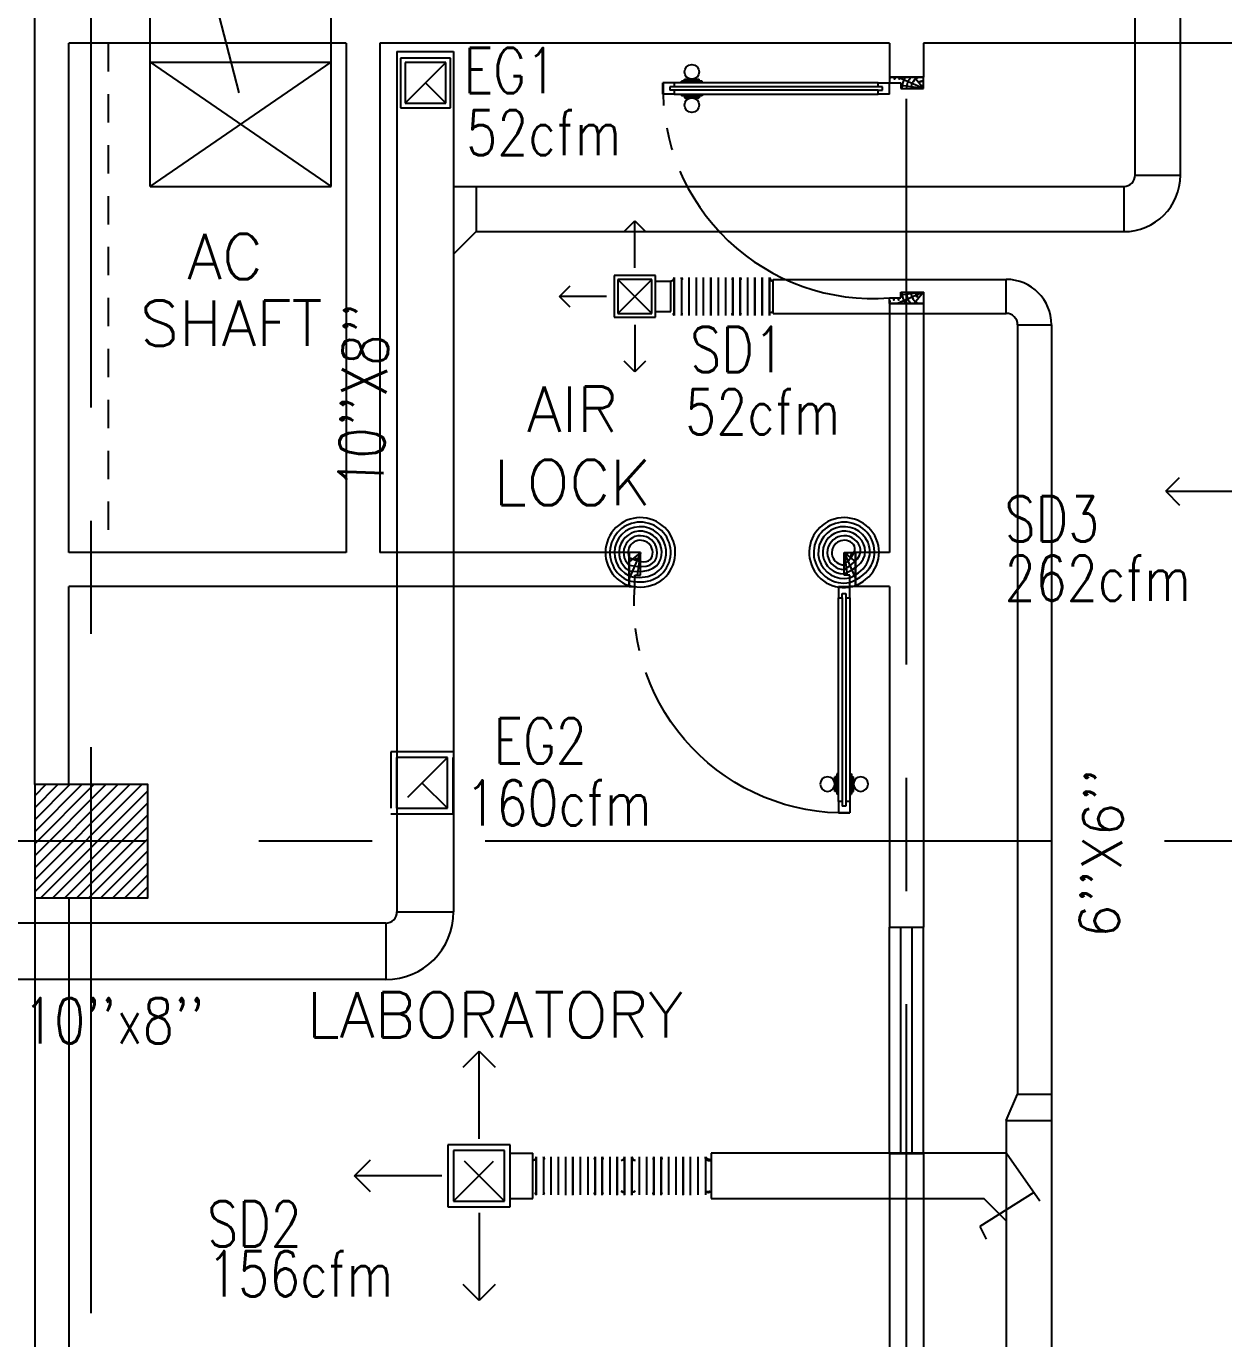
# Model space of a CAD drawing. Extents: x 417866230.2 to 417866327.8, y 43498045.5 to 43498135.4.
# Drawn here: x 417866259.51 to 417866264.8, y 43498092.12 to 43498097.92 of the extents above; entities that cross this region are included whole.
import ezdxf
from ezdxf.enums import TextEntityAlignment as Align

# ---------------------------------------------------------------- set-up
doc = ezdxf.new("R2010")
doc.units = 0
doc.header["$MEASUREMENT"] = 0
for name, pattern in [('CENTERX2', [4, 2.5, -0.5, 0.5, -0.5]), ('HIDDEN', [0.375, 0.25, -0.125]), ('HIDDEN2', [0.1875, 0.125, -0.0625])]:
    doc.linetypes.add(name, pattern=pattern)
doc.layers.get('0').update_dxf_attribs({"linetype": 'CONTINUOUS'})
for name, color, linetype in [('AXES', 11, 'CENTERX2'), ('COL', 9, 'CONTINUOUS'), ('DOOR', 9, 'CONTINUOUS'), ('DUCT', 6, 'CONTINUOUS'), ('EXDUCT', 10, 'CONTINUOUS'), ('HAT', 12, 'CONTINUOUS'), ('M-AC-FLEX', 3, 'CONTINUOUS'), ('M-EGU.', 2, 'CONTINUOUS'), ('RM-NAME', 9, 'CONTINUOUS'), ('SCD', 2, 'CONTINUOUS'), ('SHAFT', 9, 'CONTINUOUS'), ('WALL', 4, 'CONTINUOUS'), ('WIN', 9, 'CONTINUOUS')]:
    doc.layers.add(name, color=color, linetype=linetype)
doc.styles.add('ROMANS', font='ROMANS.shx', dxfattribs={"width": 0.6})

# ---------------------------------------------------------------- blocks, each defined once
blk = doc.blocks.new('RM1')
at = {"layer": 'RM-NAME', "style": 'ROMANS'}
for tag, p in [('ROOMNAME1', (0, 323.8)), ('ROOMNAME2', (0, 0))]:
    blk.add_attdef(tag, text='', height=200, dxfattribs=at).set_placement(p, align=Align.MIDDLE)
blk = doc.blocks.new('*X96')
at = {"color": 0}
for p, q in [((42139.2, 41927.1), (42613.1, 42401)), ((42139.2, 41980.1), (42560.1, 42401)), ((42139.2, 42033.2), (42507.1, 42401)), ((42139.2, 42086.2), (42454, 42401)), ((42139.2, 42139.2), (42401, 42401)), ((42139.2, 42192.3), (42348, 42401)), ((42139.2, 42245.3), (42294.9, 42401)), ((42139.2, 42298.3), (42241.9, 42401)), ((42139.2, 42351.4), (42188.9, 42401)), ((42166.2, 41901), (42639.2, 42374.1)), ((42219.2, 41901), (42639.2, 42321)), ((42272.2, 41901), (42639.2, 42268)), ((42325.3, 41901), (42639.2, 42215)), ((42378.3, 41901), (42639.2, 42161.9)), ((42431.3, 41901), (42639.2, 42108.9)), ((42484.4, 41901), (42639.2, 42055.9)), ((42537.4, 41901), (42639.2, 42002.8)), ((42590.4, 41901), (42639.2, 41949.8))]:
    blk.add_line(p, q, dxfattribs=at)
blk = doc.blocks.new('COL50')
at = {"layer": 'COL'}
blk.add_lwpolyline([(-250, 250), (-250, -250), (250, -250), (250, 250)], close=True, dxfattribs=at)
blk = doc.blocks.new('A$C24ED45A6')
at = {"layer": 'DOOR', "color": 0, "linetype": 'ByBlock'}
for p, q in [((925, 1100), (925, 1150)), ((925, 1150), (975, 1150)), ((975, 1150), (925, 1150)), ((942, 1100), (942, 1120)), ((958, 1120), (942, 1120)), ((958, 1100), (958, 1120)), ((975, 1100), (975, 1150)), ((908.8, 1055), (908.8, 990.2)), ((917.8, 1055), (908.8, 1055)), ((917.8, 977.6), (917.8, 1067.6)), ((925, 1067.6), (917.8, 1067.6)), ((917.8, 1055), (917.8, 990.2)), ((942, 1100), (925, 1100)), ((975, 1100), (958, 1100)), ((975, 1067.6), (982.2, 1067.6)), ((982.2, 977.6), (982.2, 1067.6)), ((982.2, 1055), (982.2, 990.2)), ((982.2, 1055), (991.2, 1055)), ((991.2, 1055), (991.2, 990.2)), ((917.8, 990.2), (908.8, 990.2)), ((982.2, 990.2), (991.2, 990.2)), ((925, 977.6), (917.8, 977.6)), ((975, 977.6), (982.2, 977.6)), ((925, 150), (925, 200)), ((925, 200), (942, 200)), ((942, 200), (942, 180)), ((942, 180), (958, 180)), ((958, 180), (958, 200)), ((958, 200), (975, 200)), ((975, 200), (975, 150)), ((0, 0), (0, 150)), ((0, 150), (25, 150)), ((25, 150), (25, 100)), ((925, 150), (975, 150)), ((1000, 150), (975, 150)), ((975, 150), (975, 100)), ((1000, 150), (1000, 0)), ((25, 100), (50, 100)), ((50, 100), (50, 0)), ((975, 100), (950, 100)), ((950, 100), (950, 0)), ((50, 0), (0, 0)), ((950, 0), (1000, 0))]:
    blk.add_line(p, q, dxfattribs=at)
at = {"layer": 'DOOR', "linetype": 'ByBlock'}
for p, q in [((925, 1100), (925, 200)), ((942, 200), (942, 1100)), ((958, 200), (958, 1100)), ((975, 200), (975, 1100))]:
    blk.add_line(p, q, dxfattribs=at)
at = {"layer": 'DOOR', "color": 9, "linetype": 'ByBlock'}
for p, q in [((50, 0), (0, 113.7)), ((50, 0), (36.6, 100)), ((950, 0), (1000, 113.7)), ((950, 0), (963.4, 100)), ((50, 0), (0, 40.1)), ((950, 0), (1000, 40.1))]:
    blk.add_line(p, q, dxfattribs=at)
at = {"layer": 'DOOR', "color": 0, "linetype": 'ByBlock'}
for centre in [(876.5, 1022.6), (1023.5, 1022.6)]:
    blk.add_circle(centre, 32.4, dxfattribs=at)
at = {"layer": 'DOOR', "linetype": 'HIDDEN', "ltscale": 0.5}
blk.add_arc((950, 222.5), 927.8, 88.45601, 184.48155, dxfattribs=at)
at = {"layer": 'DOOR', "color": 9, "linetype": 'ByBlock'}
for centre, radius, start, end in [((50, 0), 154.4, 103.71423, 108.89471), ((50, 0), 134.4, 100.71998, 111.84015), ((950, 0), 134.4, 68.15985, 79.28002), ((950, 0), 154.4, 71.10529, 76.28577), ((50, 0), 114.4, 102.62257, 115.91616), ((50, 0), 94.4, 90, 121.98181), ((50, 0), 74.4, 90, 132.22357), ((950, 0), 94.4, 58.01819, 90), ((950, 0), 74.4, 47.77643, 90), ((950, 0), 114.4, 64.08384, 77.37743), ((50, 0), 54.4, 90, 156.79262), ((50, 0), 34.4, 90, 180), ((50, 0), 14.4, 90, 180), ((950, 0), 54.4, 23.20738, 90), ((950, 0), 34.4, 0, 90), ((950, 0), 14.4, 0, 90)]:
    blk.add_arc(centre, radius, start, end, dxfattribs=at)
at = {"layer": 'WALL'}
blk.add_line((1000, 0), (1000, 150), dxfattribs=at)

msp = doc.modelspace()

# ---------------------------------------------------------------- linework, layer by layer
at = {"layer": 'AXES'}
for p, q in [((417866259.7969, 43498056.2378), (417866259.7969, 43498134.7153)), ((417866263.3969, 43498063.1021), (417866263.3969, 43498121.9221)), ((417866300.0369, 43498094.3221), (417866230.9454, 43498094.3221))]:
    msp.add_line(p, q, dxfattribs=at)
at = {"layer": 'DUCT'}
for p, q in [((417866260.0567, 43498097.214), (417866260.0567, 43498098.0626)), ((417866260.8567, 43498097.214), (417866260.8567, 43498098.0444)), ((417866260.0567, 43498097.764), (417866260.8567, 43498097.214)), ((417866260.0567, 43498097.214), (417866260.8567, 43498097.764)), ((417866260.0567, 43498097.764), (417866260.8567, 43498097.764)), ((417866260.0567, 43498097.214), (417866260.8567, 43498097.214)), ((417866262.8079, 43498096.6538), (417866262.8079, 43498096.8038)), ((417866262.8079, 43498096.8038), (417866263.838, 43498096.8038)), ((417866263.838, 43498096.6538), (417866263.838, 43498096.8038)), ((417866262.8079, 43498096.6538), (417866263.838, 43498096.6538)), ((417866263.888, 43498096.6038), (417866263.888, 43498093.2051)), ((417866263.888, 43498096.6038), (417866264.038, 43498096.6038)), ((417866264.038, 43498096.6038), (417866264.038, 43498088.5203)), ((417866263.838, 43498093.0887), (417866263.888, 43498093.2051)), ((417866263.888, 43498093.2051), (417866264.038, 43498093.2051)), ((417866263.838, 43498093.0887), (417866263.838, 43498088.5203)), ((417866263.838, 43498093.0887), (417866264.038, 43498093.0887)), ((417866262.5353, 43498092.9441), (417866262.5353, 43498092.7441)), ((417866263.8387, 43498092.9441), (417866262.5353, 43498092.9441)), ((417866263.8387, 43498092.9441), (417866263.9857, 43498092.7342)), ((417866262.5353, 43498092.7441), (417866263.7387, 43498092.7441)), ((417866263.9599, 43498092.7709), (417866263.7206, 43498092.6208)), ((417866263.8387, 43498092.6441), (417866263.7387, 43498092.7441)), ((417866263.7206, 43498092.6208), (417866263.7494, 43498092.5643)), ((417866263.7206, 43498092.6208), (417866263.7206, 43498092.6208))]:
    msp.add_line(p, q, dxfattribs=at)
for radius in [0.2, 0.05]:
    msp.add_arc((417866263.838, 43498096.6038), radius, 0, 90, dxfattribs=at)
at = {"layer": 'EXDUCT', "linetype": 'Continuous'}
for p, q in [((417866264.4073, 43498097.2648), (417866264.4073, 43498099.9679)), ((417866264.6073, 43498097.2648), (417866264.6073, 43498099.9679)), ((417866261.147, 43498097.8107), (417866261.147, 43498094.0108)), ((417866261.147, 43498097.8107), (417866261.397, 43498097.8107)), ((417866261.397, 43498097.8107), (417866261.397, 43498094.0108)), ((417866264.4073, 43498097.2648), (417866264.6073, 43498097.2648)), ((417866261.397, 43498097.2148), (417866264.3573, 43498097.2148)), ((417866261.497, 43498097.2148), (417866261.497, 43498097.0148)), ((417866264.3573, 43498097.2148), (417866264.3573, 43498097.0148)), ((417866261.497, 43498097.0148), (417866261.397, 43498096.9148)), ((417866261.497, 43498097.0148), (417866264.3573, 43498097.0148)), ((417866261.147, 43498094.0108), (417866261.397, 43498094.0108)), ((417866261.097, 43498093.9608), (417866255.8365, 43498093.9608)), ((417866261.097, 43498093.9608), (417866261.097, 43498093.7108)), ((417866261.097, 43498093.7108), (417866255.9679, 43498093.7108))]:
    msp.add_line(p, q, dxfattribs=at)
at = {"layer": 'EXDUCT', "color": 4, "linetype": 'Continuous'}
msp.add_line((417866260.4501, 43498097.6282), (417866260.1539, 43498098.7719), dxfattribs=at)
at = {"layer": 'EXDUCT', "linetype": 'Continuous'}
for centre, radius in [((417866264.3573, 43498097.2648), 0.05), ((417866264.3573, 43498097.2648), 0.25), ((417866261.097, 43498094.0108), 0.3), ((417866261.097, 43498094.0108), 0.05)]:
    msp.add_arc(centre, radius, 270, 0, dxfattribs=at)
at = {"layer": 'M-AC-FLEX', "color": 11}
for p, q in [((417866262.3713, 43498096.8124), (417866262.3713, 43498096.6443)), ((417866262.3713, 43498096.8124), (417866262.3713, 43498096.6443)), ((417866262.3713, 43498096.644), (417866262.3713, 43498096.8121)), ((417866262.3713, 43498096.644), (417866262.3713, 43498096.8121)), ((417866262.4033, 43498096.8124), (417866262.4033, 43498096.6443)), ((417866262.4359, 43498096.8124), (417866262.4359, 43498096.6443)), ((417866262.4359, 43498096.8124), (417866262.4359, 43498096.6443)), ((417866262.4685, 43498096.8124), (417866262.4685, 43498096.6443)), ((417866262.4685, 43498096.8124), (417866262.4685, 43498096.6443)), ((417866262.5011, 43498096.644), (417866262.5011, 43498096.8121)), ((417866262.5331, 43498096.8124), (417866262.5331, 43498096.6443)), ((417866262.5331, 43498096.8124), (417866262.5331, 43498096.6443)), ((417866262.5331, 43498096.644), (417866262.5331, 43498096.8121)), ((417866262.5331, 43498096.644), (417866262.5331, 43498096.8121)), ((417866262.5657, 43498096.8124), (417866262.5657, 43498096.6443)), ((417866262.5657, 43498096.8124), (417866262.5657, 43498096.6443)), ((417866262.5982, 43498096.8124), (417866262.5982, 43498096.6443)), ((417866262.5982, 43498096.8124), (417866262.5982, 43498096.6443)), ((417866262.6308, 43498096.8124), (417866262.6308, 43498096.6443)), ((417866262.6308, 43498096.8124), (417866262.6308, 43498096.6443)), ((417866262.6308, 43498096.644), (417866262.6308, 43498096.8121)), ((417866262.6308, 43498096.644), (417866262.6308, 43498096.8121)), ((417866262.6628, 43498096.644), (417866262.6628, 43498096.8121)), ((417866262.6628, 43498096.644), (417866262.6628, 43498096.8121)), ((417866262.6629, 43498096.8124), (417866262.6629, 43498096.6443)), ((417866262.6629, 43498096.8124), (417866262.6629, 43498096.6443)), ((417866262.6954, 43498096.8124), (417866262.6954, 43498096.6443)), ((417866262.6954, 43498096.8124), (417866262.6954, 43498096.6443)), ((417866262.728, 43498096.8124), (417866262.728, 43498096.6443)), ((417866262.728, 43498096.8124), (417866262.728, 43498096.6443)), ((417866262.728, 43498096.8124), (417866262.728, 43498096.6443)), ((417866262.728, 43498096.644), (417866262.728, 43498096.8121)), ((417866262.7606, 43498096.8124), (417866262.7606, 43498096.6443)), ((417866262.7606, 43498096.8124), (417866262.7606, 43498096.6443)), ((417866262.7606, 43498096.644), (417866262.7606, 43498096.8121)), ((417866262.7926, 43498096.8124), (417866262.7926, 43498096.6443)), ((417866262.7926, 43498096.644), (417866262.7926, 43498096.8121)), ((417866261.7622, 43498092.9276), (417866261.7622, 43498092.7596)), ((417866261.7622, 43498092.9276), (417866261.7622, 43498092.7596)), ((417866261.7622, 43498092.7593), (417866261.7622, 43498092.9274)), ((417866261.7622, 43498092.7593), (417866261.7622, 43498092.9274)), ((417866261.7942, 43498092.9276), (417866261.7942, 43498092.7596)), ((417866261.8268, 43498092.9276), (417866261.8268, 43498092.7596)), ((417866261.8268, 43498092.9276), (417866261.8268, 43498092.7596)), ((417866261.8594, 43498092.9276), (417866261.8594, 43498092.7596)), ((417866261.8594, 43498092.9276), (417866261.8594, 43498092.7596)), ((417866261.892, 43498092.7593), (417866261.892, 43498092.9274)), ((417866261.924, 43498092.9276), (417866261.924, 43498092.7596)), ((417866261.924, 43498092.9276), (417866261.924, 43498092.7596)), ((417866261.924, 43498092.7593), (417866261.924, 43498092.9274)), ((417866261.924, 43498092.7593), (417866261.924, 43498092.9274)), ((417866261.9566, 43498092.9276), (417866261.9566, 43498092.7596)), ((417866261.9566, 43498092.9276), (417866261.9566, 43498092.7596)), ((417866261.9892, 43498092.9276), (417866261.9892, 43498092.7596)), ((417866261.9892, 43498092.9276), (417866261.9892, 43498092.7596)), ((417866262.0218, 43498092.9276), (417866262.0218, 43498092.7596)), ((417866262.0218, 43498092.9276), (417866262.0218, 43498092.7596)), ((417866262.0218, 43498092.7593), (417866262.0218, 43498092.9274)), ((417866262.0218, 43498092.7593), (417866262.0218, 43498092.9274)), ((417866262.0538, 43498092.9276), (417866262.0538, 43498092.7596)), ((417866262.0538, 43498092.9276), (417866262.0538, 43498092.7596)), ((417866262.0538, 43498092.7593), (417866262.0538, 43498092.9274)), ((417866262.0538, 43498092.7593), (417866262.0538, 43498092.9274)), ((417866262.0864, 43498092.9276), (417866262.0864, 43498092.7596)), ((417866262.0864, 43498092.9276), (417866262.0864, 43498092.7596)), ((417866262.1189, 43498092.9276), (417866262.1189, 43498092.7596)), ((417866262.1189, 43498092.9276), (417866262.1189, 43498092.7596)), ((417866262.1189, 43498092.9276), (417866262.1189, 43498092.7596)), ((417866262.1189, 43498092.7593), (417866262.1189, 43498092.9274)), ((417866262.1515, 43498092.9276), (417866262.1515, 43498092.7596)), ((417866262.1515, 43498092.9276), (417866262.1515, 43498092.7596)), ((417866262.1515, 43498092.7593), (417866262.1515, 43498092.9274)), ((417866262.1836, 43498092.9276), (417866262.1836, 43498092.7596)), ((417866262.1836, 43498092.7593), (417866262.1836, 43498092.9274)), ((417866262.2167, 43498092.9276), (417866262.2167, 43498092.7596)), ((417866262.2493, 43498092.9276), (417866262.2493, 43498092.7596)), ((417866262.2493, 43498092.9276), (417866262.2493, 43498092.7596)), ((417866262.2819, 43498092.9276), (417866262.2819, 43498092.7596)), ((417866262.2819, 43498092.9276), (417866262.2819, 43498092.7596)), ((417866262.2819, 43498092.7593), (417866262.2819, 43498092.9274)), ((417866262.2819, 43498092.7593), (417866262.2819, 43498092.9274)), ((417866262.3139, 43498092.9276), (417866262.3139, 43498092.7596)), ((417866262.3139, 43498092.9276), (417866262.3139, 43498092.7596)), ((417866262.3139, 43498092.7593), (417866262.3139, 43498092.9274)), ((417866262.3139, 43498092.7593), (417866262.3139, 43498092.9274)), ((417866262.3465, 43498092.9276), (417866262.3465, 43498092.7596)), ((417866262.3465, 43498092.9276), (417866262.3465, 43498092.7596)), ((417866262.3791, 43498092.9276), (417866262.3791, 43498092.7596)), ((417866262.3791, 43498092.9276), (417866262.3791, 43498092.7596)), ((417866262.4117, 43498092.9276), (417866262.4117, 43498092.7596)), ((417866262.4117, 43498092.9276), (417866262.4117, 43498092.7596)), ((417866262.4117, 43498092.7593), (417866262.4117, 43498092.9274)), ((417866262.4117, 43498092.7593), (417866262.4117, 43498092.9274)), ((417866262.4437, 43498092.7593), (417866262.4437, 43498092.9274)), ((417866262.4763, 43498092.9276), (417866262.4763, 43498092.7596)), ((417866262.4763, 43498092.9276), (417866262.4763, 43498092.7596)), ((417866262.5089, 43498092.9276), (417866262.5089, 43498092.7596)), ((417866262.5089, 43498092.9276), (417866262.5089, 43498092.7596))]:
    msp.add_line(p, q, dxfattribs=at)
at = {"layer": 'M-AC-FLEX'}
for points in [[(417866262.3559, 43498096.7961, 0.397838), (417866262.3713, 43498096.8124)], [(417866262.3713, 43498096.8124, -0.397837), (417866262.3559, 43498096.7961, -0.397837)], [(417866262.3713, 43498096.8124, -0.397837), (417866262.3559, 43498096.7961, -0.397837)], [(417866262.4033, 43498096.8118, -0.00451), (417866262.4033, 43498096.8121, 1.018005), (417866262.3713, 43498096.8121)], [(417866262.3713, 43498096.8118, 0.00451), (417866262.3713, 43498096.8121, -1.018005), (417866262.4033, 43498096.8121)], [(417866262.4033, 43498096.8124, 1), (417866262.4359, 43498096.8124, -1), (417866262.4685, 43498096.8124)], [(417866262.4033, 43498096.8124, 0.412332), (417866262.4195, 43498096.7961, 0.412332)], [(417866262.4359, 43498096.8124, -1), (417866262.4033, 43498096.8124)], [(417866262.4359, 43498096.8124, -1), (417866262.4685, 43498096.8124)], [(417866262.501, 43498096.8124, -1), (417866262.4685, 43498096.8124, 1), (417866262.4359, 43498096.8124)], [(417866262.4685, 43498096.8124, 1), (417866262.4359, 43498096.8124)], [(417866262.4685, 43498096.8124, 1), (417866262.501, 43498096.8124)], [(417866262.5331, 43498096.8118, -0.00451), (417866262.5331, 43498096.8121, 1.018005), (417866262.5011, 43498096.8121)], [(417866262.501, 43498096.8118, 0.00451), (417866262.5011, 43498096.8121, -1.018005), (417866262.5331, 43498096.8121)], [(417866262.5331, 43498096.8124, 1), (417866262.5657, 43498096.8124, -1), (417866262.5982, 43498096.8124)], [(417866262.5657, 43498096.8124, -1), (417866262.5331, 43498096.8124)], [(417866262.5982, 43498096.8124, 1), (417866262.5657, 43498096.8124)], [(417866262.5657, 43498096.8124, -1), (417866262.5982, 43498096.8124)], [(417866262.6308, 43498096.8124, -1), (417866262.5982, 43498096.8124, 1), (417866262.5657, 43498096.8124)], [(417866262.5982, 43498096.8124, 1), (417866262.6308, 43498096.8124)], [(417866262.6308, 43498096.8124, -0.412332), (417866262.6146, 43498096.7961, -0.412332)], [(417866262.6308, 43498096.8118, 0.00451), (417866262.6308, 43498096.8121, -1.018005), (417866262.6628, 43498096.8121)], [(417866262.6629, 43498096.8118, -0.00451), (417866262.6628, 43498096.8121, 1.018005), (417866262.6308, 43498096.8121)], [(417866262.6629, 43498096.8124, 1), (417866262.6954, 43498096.8124, -1), (417866262.728, 43498096.8124)], [(417866262.6954, 43498096.8124, -1), (417866262.6629, 43498096.8124)], [(417866262.6629, 43498096.8124, 0.412332), (417866262.679, 43498096.7961, 0.412332)], [(417866262.6954, 43498096.8124, -1), (417866262.728, 43498096.8124)], [(417866262.7606, 43498096.8124, -1), (417866262.728, 43498096.8124, 1), (417866262.6954, 43498096.8124)], [(417866262.728, 43498096.8124, 1), (417866262.6954, 43498096.8124)], [(417866262.728, 43498096.8124, 1), (417866262.7606, 43498096.8124, -1), (417866262.7932, 43498096.8124)], [(417866262.728, 43498096.8124, 1), (417866262.7606, 43498096.8124)], [(417866262.7606, 43498096.8124, -1), (417866262.728, 43498096.8124)], [(417866262.7932, 43498096.8124, 1), (417866262.7606, 43498096.8124)], [(417866262.7606, 43498096.8124, -1), (417866262.7932, 43498096.8124)], [(417866262.8079, 43498096.7962, -0.385802), (417866262.7932, 43498096.8124, 1), (417866262.7606, 43498096.8124)], [(417866262.7932, 43498096.8124, 0.385802), (417866262.8079, 43498096.7962, 0.385802)], [(417866262.3713, 43498096.6443, 0.412332), (417866262.3551, 43498096.6606, 0.412332)], [(417866262.3713, 43498096.6443, 0.397837), (417866262.3559, 43498096.6606, 0.397837)], [(417866262.3713, 43498096.6443, -0.00451), (417866262.3713, 43498096.644, 0.008922), (417866262.3713, 43498096.6435)], [(417866262.4033, 43498096.6443, -0.999838), (417866262.3713, 43498096.6437)], [(417866262.3713, 43498096.6443, 0.999838), (417866262.4033, 43498096.6437)], [(417866262.3713, 43498096.6443, 0.999838), (417866262.4033, 43498096.6437)], [(417866262.4033, 43498096.6443, -0.999838), (417866262.3713, 43498096.6437)], [(417866262.3713, 43498096.6437, -0.004461), (417866262.3713, 43498096.644)], [(417866262.3713, 43498096.6437, -0.004461), (417866262.3713, 43498096.644)], [(417866262.3713, 43498096.644, 0.008922), (417866262.3713, 43498096.6435)], [(417866262.4033, 43498096.6443, -0.412332), (417866262.4195, 43498096.6606, -0.412332)], [(417866262.4033, 43498096.6443, -1), (417866262.4359, 43498096.6443, 1), (417866262.4685, 43498096.6443)], [(417866262.4033, 43498096.6443, 0.00451), (417866262.4033, 43498096.644, -0.008922), (417866262.4033, 43498096.6435)], [(417866262.4033, 43498096.6437, 0.004461), (417866262.4033, 43498096.644)], [(417866262.4033, 43498096.644, -0.008922), (417866262.4033, 43498096.6435)], [(417866262.4033, 43498096.6437, 0.004461), (417866262.4033, 43498096.644)], [(417866262.501, 43498096.6443, 1), (417866262.4685, 43498096.6443, -1), (417866262.4359, 43498096.6443)], [(417866262.501, 43498096.6443, -0.00451), (417866262.5011, 43498096.644, 0.008922), (417866262.5011, 43498096.6435)], [(417866262.5331, 43498096.6443, -0.999838), (417866262.501, 43498096.6437)], [(417866262.501, 43498096.6443, 0.999838), (417866262.5331, 43498096.6437)], [(417866262.501, 43498096.6443, 0.999838), (417866262.5331, 43498096.6437)], [(417866262.5331, 43498096.6443, -0.999838), (417866262.501, 43498096.6437)], [(417866262.501, 43498096.6437, -0.004461), (417866262.5011, 43498096.644)], [(417866262.501, 43498096.6437, -0.004461), (417866262.5011, 43498096.644)], [(417866262.5011, 43498096.644, 0.008922), (417866262.5011, 43498096.6435)], [(417866262.5331, 43498096.6443, -1), (417866262.5657, 43498096.6443, 1), (417866262.5982, 43498096.6443)], [(417866262.5331, 43498096.6443, 0.00451), (417866262.5331, 43498096.644, -0.008922), (417866262.5331, 43498096.6435)], [(417866262.5331, 43498096.6437, 0.004461), (417866262.5331, 43498096.644)], [(417866262.5331, 43498096.644, -0.008922), (417866262.5331, 43498096.6435)], [(417866262.5331, 43498096.6437, 0.004461), (417866262.5331, 43498096.644)], [(417866262.6308, 43498096.6443, 1), (417866262.5982, 43498096.6443, -1), (417866262.5657, 43498096.6443)], [(417866262.6308, 43498096.6443, 0.412332), (417866262.6146, 43498096.6606, 0.412332)], [(417866262.6308, 43498096.6443, 0.999838), (417866262.6629, 43498096.6437)], [(417866262.6629, 43498096.6443, -0.999838), (417866262.6308, 43498096.6437)], [(417866262.6308, 43498096.6443, -0.00451), (417866262.6308, 43498096.644, 0.008922), (417866262.6308, 43498096.6435)], [(417866262.6629, 43498096.6443, -0.999838), (417866262.6308, 43498096.6437)], [(417866262.6308, 43498096.6443, 0.999838), (417866262.6629, 43498096.6437)], [(417866262.6308, 43498096.6437, -0.004461), (417866262.6308, 43498096.644)], [(417866262.6308, 43498096.644, 0.008922), (417866262.6308, 43498096.6435)], [(417866262.6308, 43498096.6437, -0.004461), (417866262.6308, 43498096.644)], [(417866262.6629, 43498096.6443, 0.00451), (417866262.6628, 43498096.644, -0.008922), (417866262.6628, 43498096.6435)], [(417866262.6629, 43498096.6437, 0.004461), (417866262.6628, 43498096.644)], [(417866262.6629, 43498096.6437, 0.004461), (417866262.6628, 43498096.644)], [(417866262.6628, 43498096.644, -0.008922), (417866262.6628, 43498096.6435)], [(417866262.6629, 43498096.6443, -1), (417866262.6954, 43498096.6443, 1), (417866262.728, 43498096.6443)], [(417866262.6629, 43498096.6443, -0.412332), (417866262.679, 43498096.6606, -0.412332)], [(417866262.7606, 43498096.6443, 1), (417866262.728, 43498096.6443, -1), (417866262.6954, 43498096.6443)], [(417866262.728, 43498096.6443, -1), (417866262.7606, 43498096.6443, 1), (417866262.7932, 43498096.6443)], [(417866262.728, 43498096.6443, 0.00451), (417866262.728, 43498096.644, -0.008922), (417866262.728, 43498096.6435)], [(417866262.728, 43498096.6437, 0.004461), (417866262.728, 43498096.644)], [(417866262.8079, 43498096.6605, 0.385802), (417866262.7932, 43498096.6443, -1), (417866262.7606, 43498096.6443)], [(417866262.7606, 43498096.6443, -0.00451), (417866262.7606, 43498096.644, 0.008922), (417866262.7606, 43498096.6435)], [(417866262.7606, 43498096.6437, -0.004461), (417866262.7606, 43498096.644)], [(417866261.7468, 43498092.9114, 0.397838), (417866261.7622, 43498092.9276)], [(417866261.7622, 43498092.9276, -0.397837), (417866261.7468, 43498092.9114, -0.397837)], [(417866261.7622, 43498092.9276, -0.397837), (417866261.7468, 43498092.9114, -0.397837)], [(417866261.7942, 43498092.9271, -0.00451), (417866261.7942, 43498092.9274, 1.018005), (417866261.7622, 43498092.9274)], [(417866261.7622, 43498092.9271, 0.00451), (417866261.7622, 43498092.9274, -1.018005), (417866261.7942, 43498092.9274)], [(417866261.7942, 43498092.9276, 1), (417866261.8268, 43498092.9276, -1), (417866261.8594, 43498092.9276)], [(417866261.7942, 43498092.9276, 0.412332), (417866261.8104, 43498092.9113, 0.412332)], [(417866261.8268, 43498092.9276, -1), (417866261.7942, 43498092.9276)], [(417866261.8268, 43498092.9276, -1), (417866261.8594, 43498092.9276)], [(417866261.892, 43498092.9276, -1), (417866261.8594, 43498092.9276, 1), (417866261.8268, 43498092.9276)], [(417866261.8594, 43498092.9276, 1), (417866261.8268, 43498092.9276)], [(417866261.8594, 43498092.9276, 1), (417866261.892, 43498092.9276)], [(417866261.924, 43498092.9271, -0.00451), (417866261.924, 43498092.9274, 1.018005), (417866261.892, 43498092.9274)], [(417866261.892, 43498092.9271, 0.00451), (417866261.892, 43498092.9274, -1.018005), (417866261.924, 43498092.9274)], [(417866261.924, 43498092.9276, 1), (417866261.9566, 43498092.9276, -1), (417866261.9892, 43498092.9276)], [(417866261.9566, 43498092.9276, -1), (417866261.924, 43498092.9276)], [(417866261.9892, 43498092.9276, 1), (417866261.9566, 43498092.9276)], [(417866261.9566, 43498092.9276, -1), (417866261.9892, 43498092.9276)], [(417866262.0218, 43498092.9276, -1), (417866261.9892, 43498092.9276, 1), (417866261.9566, 43498092.9276)], [(417866261.9892, 43498092.9276, 1), (417866262.0218, 43498092.9276)], [(417866262.0218, 43498092.9276, -0.412332), (417866262.0056, 43498092.9113, -0.412332)], [(417866262.0218, 43498092.9271, 0.00451), (417866262.0218, 43498092.9274, -1.018005), (417866262.0538, 43498092.9274)], [(417866262.0538, 43498092.9271, -0.00451), (417866262.0538, 43498092.9274, 1.018005), (417866262.0218, 43498092.9274)], [(417866262.0538, 43498092.9276, 1), (417866262.0864, 43498092.9276, -1), (417866262.1189, 43498092.9276)], [(417866262.0864, 43498092.9276, -1), (417866262.0538, 43498092.9276)], [(417866262.0538, 43498092.9276, 0.412332), (417866262.07, 43498092.9113, 0.412332)], [(417866262.0864, 43498092.9276, -1), (417866262.1189, 43498092.9276)], [(417866262.1515, 43498092.9276, -1), (417866262.1189, 43498092.9276, 1), (417866262.0864, 43498092.9276)], [(417866262.1189, 43498092.9276, 1), (417866262.0864, 43498092.9276)], [(417866262.1189, 43498092.9276, 1), (417866262.1515, 43498092.9276, -1), (417866262.1841, 43498092.9276)], [(417866262.1189, 43498092.9276, 1), (417866262.1515, 43498092.9276)], [(417866262.1515, 43498092.9276, -1), (417866262.1189, 43498092.9276)], [(417866262.1368, 43498092.9114, 0.385802), (417866262.1515, 43498092.9276, -1), (417866262.1841, 43498092.9276)], [(417866262.1515, 43498092.9276, -0.385802), (417866262.1368, 43498092.9114, -0.385802)], [(417866262.1841, 43498092.9276, 1), (417866262.1515, 43498092.9276)], [(417866262.1515, 43498092.9276, -1), (417866262.1841, 43498092.9276)], [(417866262.1988, 43498092.9114, -0.385802), (417866262.1841, 43498092.9276, 1), (417866262.1515, 43498092.9276)], [(417866262.1515, 43498092.9276, -1), (417866262.1841, 43498092.9276)], [(417866262.2167, 43498092.9276, -1), (417866262.1841, 43498092.9276, 1), (417866262.1515, 43498092.9276)], [(417866262.1841, 43498092.9276, 1), (417866262.1515, 43498092.9276)], [(417866262.1841, 43498092.9276, 1), (417866262.2167, 43498092.9276, -1), (417866262.2493, 43498092.9276)], [(417866262.1841, 43498092.9276, 0.385802), (417866262.1988, 43498092.9114, 0.385802)], [(417866262.2167, 43498092.9276, -1), (417866262.1841, 43498092.9276)], [(417866262.1841, 43498092.9276, 1), (417866262.2167, 43498092.9276)], [(417866262.2493, 43498092.9276, 1), (417866262.2167, 43498092.9276)], [(417866262.2167, 43498092.9276, -1), (417866262.2493, 43498092.9276)], [(417866262.2819, 43498092.9276, -1), (417866262.2493, 43498092.9276, 1), (417866262.2167, 43498092.9276)], [(417866262.2493, 43498092.9276, 1), (417866262.2819, 43498092.9276)], [(417866262.2819, 43498092.9276, -0.412332), (417866262.2657, 43498092.9113, -0.412332)], [(417866262.3139, 43498092.9271, -0.00451), (417866262.3139, 43498092.9274, 1.018005), (417866262.2819, 43498092.9274)], [(417866262.2819, 43498092.9271, 0.00451), (417866262.2819, 43498092.9274, -1.018005), (417866262.3139, 43498092.9274)], [(417866262.3139, 43498092.9276, 1), (417866262.3465, 43498092.9276, -1), (417866262.3791, 43498092.9276)], [(417866262.3139, 43498092.9276, 0.412332), (417866262.3301, 43498092.9113, 0.412332)], [(417866262.3465, 43498092.9276, -1), (417866262.3139, 43498092.9276)], [(417866262.3465, 43498092.9276, -1), (417866262.3791, 43498092.9276)], [(417866262.4117, 43498092.9276, -1), (417866262.3791, 43498092.9276, 1), (417866262.3465, 43498092.9276)], [(417866262.3791, 43498092.9276, 1), (417866262.3465, 43498092.9276)], [(417866262.3791, 43498092.9276, 1), (417866262.4117, 43498092.9276)], [(417866262.4117, 43498092.9271, 0.00451), (417866262.4117, 43498092.9274, -1.018005), (417866262.4437, 43498092.9274)], [(417866262.4437, 43498092.9271, -0.00451), (417866262.4437, 43498092.9274, 1.018005), (417866262.4117, 43498092.9274)], [(417866262.4437, 43498092.9276, 1), (417866262.4763, 43498092.9276, -1), (417866262.5089, 43498092.9276)], [(417866262.4763, 43498092.9276, -1), (417866262.4437, 43498092.9276)], [(417866262.5089, 43498092.9276, 1), (417866262.4763, 43498092.9276)], [(417866262.4763, 43498092.9276, -1), (417866262.5089, 43498092.9276)], [(417866262.5353, 43498092.9149, -0.627854), (417866262.5089, 43498092.9276, 1), (417866262.4763, 43498092.9276)], [(417866262.5089, 43498092.9276, 0.627854), (417866262.5353, 43498092.9149, 0.627854)], [(417866261.7622, 43498092.7596, 0.412332), (417866261.746, 43498092.7759, 0.412332)], [(417866261.7622, 43498092.7596, 0.397837), (417866261.7468, 43498092.7758, 0.397837)], [(417866261.7622, 43498092.7596, -0.00451), (417866261.7622, 43498092.7593, 0.008922), (417866261.7622, 43498092.7587)], [(417866261.7942, 43498092.7596, -0.999838), (417866261.7622, 43498092.759)], [(417866261.7622, 43498092.7596, 0.999838), (417866261.7942, 43498092.759)], [(417866261.7622, 43498092.7596, 0.999838), (417866261.7942, 43498092.759)], [(417866261.7942, 43498092.7596, -0.999838), (417866261.7622, 43498092.759)], [(417866261.7622, 43498092.759, -0.004461), (417866261.7622, 43498092.7593)], [(417866261.7622, 43498092.759, -0.004461), (417866261.7622, 43498092.7593)], [(417866261.7622, 43498092.7593, 0.008922), (417866261.7622, 43498092.7587)], [(417866261.7942, 43498092.7596, -0.412332), (417866261.8104, 43498092.7759, -0.412332)], [(417866261.7942, 43498092.7596, -1), (417866261.8268, 43498092.7596, 1), (417866261.8594, 43498092.7596)], [(417866261.7942, 43498092.7596, 0.00451), (417866261.7942, 43498092.7593, -0.008922), (417866261.7942, 43498092.7587)], [(417866261.7942, 43498092.759, 0.004461), (417866261.7942, 43498092.7593)], [(417866261.7942, 43498092.7593, -0.008922), (417866261.7942, 43498092.7587)], [(417866261.7942, 43498092.759, 0.004461), (417866261.7942, 43498092.7593)], [(417866261.892, 43498092.7596, 1), (417866261.8594, 43498092.7596, -1), (417866261.8268, 43498092.7596)], [(417866261.892, 43498092.7596, -0.00451), (417866261.892, 43498092.7593, 0.008922), (417866261.892, 43498092.7587)], [(417866261.924, 43498092.7596, -0.999838), (417866261.892, 43498092.759)], [(417866261.892, 43498092.7596, 0.999838), (417866261.924, 43498092.759)], [(417866261.892, 43498092.7596, 0.999838), (417866261.924, 43498092.759)], [(417866261.924, 43498092.7596, -0.999838), (417866261.892, 43498092.759)], [(417866261.892, 43498092.759, -0.004461), (417866261.892, 43498092.7593)], [(417866261.892, 43498092.759, -0.004461), (417866261.892, 43498092.7593)], [(417866261.892, 43498092.7593, 0.008922), (417866261.892, 43498092.7587)], [(417866261.924, 43498092.7596, -1), (417866261.9566, 43498092.7596, 1), (417866261.9892, 43498092.7596)], [(417866261.924, 43498092.7596, 0.00451), (417866261.924, 43498092.7593, -0.008922), (417866261.924, 43498092.7587)], [(417866261.924, 43498092.759, 0.004461), (417866261.924, 43498092.7593)], [(417866261.924, 43498092.7593, -0.008922), (417866261.924, 43498092.7587)], [(417866261.924, 43498092.759, 0.004461), (417866261.924, 43498092.7593)], [(417866262.0218, 43498092.7596, 1), (417866261.9892, 43498092.7596, -1), (417866261.9566, 43498092.7596)], [(417866262.0218, 43498092.7596, 0.412332), (417866262.0056, 43498092.7759, 0.412332)], [(417866262.0218, 43498092.7596, 0.999838), (417866262.0538, 43498092.759)], [(417866262.0538, 43498092.7596, -0.999838), (417866262.0218, 43498092.759)], [(417866262.0218, 43498092.7596, -0.00451), (417866262.0218, 43498092.7593, 0.008922), (417866262.0218, 43498092.7587)], [(417866262.0538, 43498092.7596, -0.999838), (417866262.0218, 43498092.759)], [(417866262.0218, 43498092.7596, 0.999838), (417866262.0538, 43498092.759)], [(417866262.0218, 43498092.759, -0.004461), (417866262.0218, 43498092.7593)], [(417866262.0218, 43498092.7593, 0.008922), (417866262.0218, 43498092.7587)], [(417866262.0218, 43498092.759, -0.004461), (417866262.0218, 43498092.7593)], [(417866262.0538, 43498092.7596, -1), (417866262.0864, 43498092.7596, 1), (417866262.1189, 43498092.7596)], [(417866262.0538, 43498092.7596, -0.412332), (417866262.07, 43498092.7759, -0.412332)], [(417866262.0538, 43498092.7596, 0.00451), (417866262.0538, 43498092.7593, -0.008922), (417866262.0538, 43498092.7587)], [(417866262.0538, 43498092.759, 0.004461), (417866262.0538, 43498092.7593)], [(417866262.0538, 43498092.759, 0.004461), (417866262.0538, 43498092.7593)], [(417866262.0538, 43498092.7593, -0.008922), (417866262.0538, 43498092.7587)], [(417866262.1515, 43498092.7596, 1), (417866262.1189, 43498092.7596, -1), (417866262.0864, 43498092.7596)], [(417866262.1189, 43498092.7596, -1), (417866262.1515, 43498092.7596, 1), (417866262.1841, 43498092.7596)], [(417866262.1189, 43498092.7596, 0.00451), (417866262.1189, 43498092.7593, -0.008922), (417866262.1189, 43498092.7587)], [(417866262.1189, 43498092.759, 0.004461), (417866262.1189, 43498092.7593)], [(417866262.1368, 43498092.7758, -0.385802), (417866262.1515, 43498092.7596, 1), (417866262.1841, 43498092.7596)], [(417866262.2167, 43498092.7596, 1), (417866262.1841, 43498092.7596, -1), (417866262.1515, 43498092.7596)], [(417866262.1988, 43498092.7758, 0.385802), (417866262.1841, 43498092.7596, -1), (417866262.1515, 43498092.7596)], [(417866262.1515, 43498092.7596, -0.00451), (417866262.1515, 43498092.7593, 0.008922), (417866262.1515, 43498092.7587)], [(417866262.1515, 43498092.759, -0.004461), (417866262.1515, 43498092.7593)], [(417866262.1841, 43498092.7596, -1), (417866262.2167, 43498092.7596, 1), (417866262.2493, 43498092.7596)], [(417866262.1841, 43498092.7596, 0.00451), (417866262.1841, 43498092.7593, -0.008922), (417866262.1841, 43498092.7587)], [(417866262.1841, 43498092.759, 0.004461), (417866262.1841, 43498092.7593)], [(417866262.2819, 43498092.7596, 1), (417866262.2493, 43498092.7596, -1), (417866262.2167, 43498092.7596)], [(417866262.2167, 43498092.7596, -0.00451), (417866262.2167, 43498092.7593, 0.008922), (417866262.2167, 43498092.7587)], [(417866262.2167, 43498092.759, -0.004461), (417866262.2167, 43498092.7593)], [(417866262.2819, 43498092.7596, 0.412332), (417866262.2657, 43498092.7759, 0.412332)], [(417866262.2819, 43498092.7596, -0.00451), (417866262.2819, 43498092.7593, 0.008922), (417866262.2819, 43498092.7587)], [(417866262.3139, 43498092.7596, -0.999838), (417866262.2819, 43498092.759)], [(417866262.2819, 43498092.7596, 0.999838), (417866262.3139, 43498092.759)], [(417866262.2819, 43498092.7596, 0.999838), (417866262.3139, 43498092.759)], [(417866262.3139, 43498092.7596, -0.999838), (417866262.2819, 43498092.759)], [(417866262.2819, 43498092.759, -0.004461), (417866262.2819, 43498092.7593)], [(417866262.2819, 43498092.759, -0.004461), (417866262.2819, 43498092.7593)], [(417866262.2819, 43498092.7593, 0.008922), (417866262.2819, 43498092.7587)], [(417866262.3139, 43498092.7596, -0.412332), (417866262.3301, 43498092.7759, -0.412332)], [(417866262.3139, 43498092.7596, -1), (417866262.3465, 43498092.7596, 1), (417866262.3791, 43498092.7596)], [(417866262.3139, 43498092.7596, 0.00451), (417866262.3139, 43498092.7593, -0.008922), (417866262.3139, 43498092.7587)], [(417866262.3139, 43498092.759, 0.004461), (417866262.3139, 43498092.7593)], [(417866262.3139, 43498092.7593, -0.008922), (417866262.3139, 43498092.7587)], [(417866262.3139, 43498092.759, 0.004461), (417866262.3139, 43498092.7593)], [(417866262.4117, 43498092.7596, 1), (417866262.3791, 43498092.7596, -1), (417866262.3465, 43498092.7596)], [(417866262.4117, 43498092.7596, 0.999838), (417866262.4437, 43498092.759)], [(417866262.4437, 43498092.7596, -0.999838), (417866262.4117, 43498092.759)], [(417866262.4117, 43498092.7596, -0.00451), (417866262.4117, 43498092.7593, 0.008922), (417866262.4117, 43498092.7587)], [(417866262.4437, 43498092.7596, -0.999838), (417866262.4117, 43498092.759)], [(417866262.4117, 43498092.7596, 0.999838), (417866262.4437, 43498092.759)], [(417866262.4117, 43498092.759, -0.004461), (417866262.4117, 43498092.7593)], [(417866262.4117, 43498092.7593, 0.008922), (417866262.4117, 43498092.7587)], [(417866262.4117, 43498092.759, -0.004461), (417866262.4117, 43498092.7593)], [(417866262.4437, 43498092.7596, -1), (417866262.4763, 43498092.7596, 1), (417866262.5089, 43498092.7596)], [(417866262.4437, 43498092.7596, 0.00451), (417866262.4437, 43498092.7593, -0.008922), (417866262.4437, 43498092.7587)], [(417866262.4437, 43498092.759, 0.004461), (417866262.4437, 43498092.7593)], [(417866262.4437, 43498092.759, 0.004461), (417866262.4437, 43498092.7593)], [(417866262.4437, 43498092.7593, -0.008922), (417866262.4437, 43498092.7587)], [(417866262.5353, 43498092.7723, 0.627854), (417866262.5089, 43498092.7596, -1), (417866262.4763, 43498092.7596)]]:
    msp.add_lwpolyline(points, format="xyb", dxfattribs=at)
at = {"layer": 'M-EGU.', "linetype": 'HIDDEN'}
for p, q in [((417866261.1627, 43498097.7817), (417866261.1627, 43498097.5617)), ((417866261.3827, 43498097.7817), (417866261.1627, 43498097.7817)), ((417866261.3827, 43498097.5617), (417866261.3827, 43498097.7817)), ((417866261.1827, 43498097.5817), (417866261.3627, 43498097.7617)), ((417866261.1627, 43498097.5617), (417866261.3827, 43498097.5617)), ((417866262.2726, 43498096.8038), (417866262.1226, 43498096.8038)), ((417866262.2726, 43498096.6538), (417866262.1226, 43498096.8038)), ((417866262.1226, 43498096.6538), (417866262.2726, 43498096.8038)), ((417866262.1226, 43498096.8038), (417866262.1226, 43498096.6538)), ((417866262.2726, 43498096.6538), (417866262.2726, 43498096.8038)), ((417866262.1226, 43498096.6538), (417866262.2726, 43498096.6538)), ((417866261.1196, 43498094.7176), (417866261.1196, 43498094.4426)), ((417866261.3946, 43498094.7176), (417866261.1196, 43498094.7176)), ((417866261.3946, 43498094.4426), (417866261.3946, 43498094.7176)), ((417866261.3696, 43498094.6926), (417866261.1446, 43498094.4676)), ((417866261.2571, 43498094.5801), (417866261.3696, 43498094.4676)), ((417866261.1196, 43498094.4426), (417866261.3946, 43498094.4426)), ((417866261.6218, 43498092.7316), (417866261.3968, 43498092.9566)), ((417866261.3968, 43498092.7316), (417866261.6218, 43498092.9566)), ((417866261.6218, 43498092.9566), (417866261.3968, 43498092.9566)), ((417866261.3968, 43498092.9566), (417866261.3968, 43498092.7316)), ((417866261.6218, 43498092.7316), (417866261.6218, 43498092.9566)), ((417866261.3968, 43498092.7316), (417866261.6218, 43498092.7316))]:
    msp.add_line(p, q, dxfattribs=at)
at = {"layer": 'M-EGU.'}
for p, q in [((417866261.1827, 43498097.7617), (417866261.1827, 43498097.5817)), ((417866261.3627, 43498097.7617), (417866261.1827, 43498097.7617)), ((417866261.3627, 43498097.5817), (417866261.3627, 43498097.7617)), ((417866261.1827, 43498097.5817), (417866261.3627, 43498097.5817)), ((417866262.1504, 43498097.015), (417866262.1976, 43498097.0622)), ((417866262.1976, 43498096.8547), (417866262.1976, 43498097.0622)), ((417866262.1976, 43498097.0622), (417866262.2447, 43498097.015)), ((417866262.2892, 43498096.8205), (417866262.1059, 43498096.8205)), ((417866262.1059, 43498096.8205), (417866262.1059, 43498096.6372)), ((417866262.2892, 43498096.6372), (417866262.2892, 43498096.8205)), ((417866262.2892, 43498096.7955), (417866262.3559, 43498096.7955)), ((417866262.3559, 43498096.6622), (417866262.3559, 43498096.7955)), ((417866261.8642, 43498096.7288), (417866261.9114, 43498096.776)), ((417866261.9114, 43498096.6817), (417866261.8642, 43498096.7288)), ((417866262.0717, 43498096.7288), (417866261.8642, 43498096.7288)), ((417866262.1059, 43498096.6372), (417866262.2892, 43498096.6372)), ((417866262.2892, 43498096.6622), (417866262.3559, 43498096.6622)), ((417866262.1976, 43498096.603), (417866262.1976, 43498096.3955)), ((417866262.1976, 43498096.3955), (417866262.1504, 43498096.4426)), ((417866262.2447, 43498096.4426), (417866262.1976, 43498096.3955)), ((417866264.5426, 43498095.8681), (417866264.6037, 43498095.9292)), ((417866264.5426, 43498095.8681), (417866264.6037, 43498095.807)), ((417866264.5426, 43498095.8681), (417866264.9814, 43498095.8681)), ((417866261.1446, 43498094.6926), (417866261.1446, 43498094.4676)), ((417866261.3696, 43498094.6926), (417866261.1446, 43498094.6926)), ((417866261.3696, 43498094.4676), (417866261.3696, 43498094.6926)), ((417866261.1446, 43498094.4676), (417866261.3696, 43498094.4676)), ((417866261.4386, 43498093.3234), (417866261.5093, 43498093.3941)), ((417866261.5093, 43498093.3941), (417866261.58, 43498093.3234)), ((417866261.5093, 43498093.0079), (417866261.5093, 43498093.3941)), ((417866261.6468, 43498092.9816), (417866261.3718, 43498092.9816)), ((417866261.3718, 43498092.9816), (417866261.3718, 43498092.7066)), ((417866261.6468, 43498092.7066), (417866261.6468, 43498092.9816)), ((417866260.9593, 43498092.8441), (417866261.03, 43498092.9148)), ((417866261.6468, 43498092.9441), (417866261.7468, 43498092.9441)), ((417866261.7468, 43498092.7441), (417866261.7468, 43498092.9441)), ((417866261.03, 43498092.7734), (417866260.9593, 43498092.8441)), ((417866261.3455, 43498092.8441), (417866260.9593, 43498092.8441)), ((417866261.6468, 43498092.7441), (417866261.7468, 43498092.7441)), ((417866261.3718, 43498092.7066), (417866261.6468, 43498092.7066)), ((417866261.5093, 43498092.6803), (417866261.5093, 43498092.2941)), ((417866261.5093, 43498092.2941), (417866261.4386, 43498092.3648)), ((417866261.58, 43498092.3648), (417866261.5093, 43498092.2941))]:
    msp.add_line(p, q, dxfattribs=at)
at = {"layer": 'M-EGU.', "color": 2}
msp.add_line((417866261.3627, 43498097.5817), (417866261.2727, 43498097.6717), dxfattribs=at)
at = {"layer": 'SHAFT', "linetype": 'HIDDEN2'}
msp.add_line((417866259.8719, 43498097.8471), (417866259.8719, 43498095.5971), dxfattribs=at)
at = {"layer": 'WALL'}
for p, q in [((417866259.5469, 43498094.5721), (417866259.5469, 43498100.0721)), ((417866259.6969, 43498095.5971), (417866259.6969, 43498097.8471)), ((417866260.9219, 43498097.8471), (417866259.6969, 43498097.8471)), ((417866260.9219, 43498097.8471), (417866260.9219, 43498095.5971)), ((417866263.3219, 43498097.8471), (417866261.0719, 43498097.8471)), ((417866261.0719, 43498097.8471), (417866261.0719, 43498095.5971)), ((417866263.3219, 43498097.8471), (417866263.3219, 43498097.6971)), ((417866268.2719, 43498097.8471), (417866263.4719, 43498097.8471)), ((417866263.4719, 43498097.8471), (417866263.4719, 43498097.6971)), ((417866263.3219, 43498097.6971), (417866263.4719, 43498097.6971)), ((417866263.3219, 43498096.6971), (417866263.4719, 43498096.6971)), ((417866263.3219, 43498096.6971), (417866263.3219, 43498095.5971)), ((417866263.4719, 43498096.6971), (417866263.4719, 43498093.9423)), ((417866260.9219, 43498095.5971), (417866259.6969, 43498095.5971)), ((417866262.1719, 43498095.5971), (417866261.0719, 43498095.5971)), ((417866262.1719, 43498095.4471), (417866262.1719, 43498095.5971)), ((417866263.1719, 43498095.4471), (417866263.1719, 43498095.5971)), ((417866263.3219, 43498095.5971), (417866263.1719, 43498095.5971)), ((417866262.1719, 43498095.4471), (417866259.6969, 43498095.4471)), ((417866259.6969, 43498094.5721), (417866259.6969, 43498095.4471)), ((417866263.3219, 43498095.4471), (417866263.1719, 43498095.4471)), ((417866263.3219, 43498095.4471), (417866263.3219, 43498093.9423)), ((417866259.5469, 43498094.0721), (417866259.5469, 43498091.0221)), ((417866259.6969, 43498094.0721), (417866259.6969, 43498091.9771)), ((417866263.3219, 43498093.9423), (417866263.4719, 43498093.9423)), ((417866263.3219, 43498092.9423), (417866263.4719, 43498092.9423)), ((417866263.3219, 43498092.9423), (417866263.3219, 43498091.9771)), ((417866263.4719, 43498092.9423), (417866263.4719, 43498090.7221))]:
    msp.add_line(p, q, dxfattribs=at)
at = {"layer": 'WIN'}
for p, q in [((417866263.3219, 43498092.9423), (417866263.3219, 43498093.9423)), ((417866263.3719, 43498092.9423), (417866263.3719, 43498093.9423)), ((417866263.4219, 43498092.9423), (417866263.4219, 43498093.9423)), ((417866263.4719, 43498092.9423), (417866263.4719, 43498093.9423))]:
    msp.add_line(p, q, dxfattribs=at)

# ---------------------------------------------------------------- block references
at = {"layer": 'COL', "xscale": 0.001000000047497451, "yscale": 0.0009999999892897904, "zscale": 0.001}
msp.add_blockref('COL50', (417866259.7969, 43498094.3221), dxfattribs=at)
at = {"layer": 'DOOR', "yscale": 0.0009999999892897904, "zscale": 0.001}
for p, xscale, rotation in [((417866263.4719, 43498096.6971), 0.0009999999892897904, 90), ((417866262.1719, 43498095.5971), -0.001000000047497451, 180)]:
    msp.add_blockref('A$C24ED45A6', p, dxfattribs=dict(at, xscale=xscale, rotation=rotation))
at = {"layer": 'HAT'}
ref = msp.add_blockref('RM1', (417866261.9216, 43498095.9063), dxfattribs=dict(at, xscale=0.001000000047497451, yscale=0.0009999999892897904, zscale=0.001))
ref.add_attrib('ROOMNAME2', 'LOCK', dxfattribs={"layer": 'RM-NAME', "height": 0.2, "style": 'ROMANS'}).set_placement((417866261.9216, 43498095.9063), align=Align.MIDDLE)
ref.add_attrib('ROOMNAME1', 'AIR', dxfattribs={"layer": 'RM-NAME', "height": 0.2, "style": 'ROMANS'}).set_placement((417866261.9216, 43498096.2301), align=Align.MIDDLE)
at = {"layer": 'HAT', "xscale": 0.001000000047497451, "yscale": 0.0009999999892897904, "zscale": 0.001}
msp.add_blockref('*X96', (417866217.4076, 43498052.1711), dxfattribs=at)
at = {"layer": 'HAT'}
ref = msp.add_blockref('RM1', (417866261.5796, 43498093.5547), dxfattribs=dict(at, xscale=0.001000000047497451, yscale=0.0009999999892897904, zscale=0.001))
ref.add_attrib('ROOMNAME2', 'LABORATORY', dxfattribs={"layer": 'RM-NAME', "height": 0.2, "style": 'ROMANS'}).set_placement((417866261.5796, 43498093.5547), align=Align.MIDDLE)

# ---------------------------------------------------------------- texts
at = {"layer": 'SCD', "style": 'ROMANS', "width": 0.8}
for s, p in [('EG1', (417866261.4419, 43498097.6261)), ('52cfm', (417866261.4527, 43498097.3521)), ('SD1', (417866262.4421, 43498096.3945)), ('52cfm', (417866262.4197, 43498096.119)), ('SD3', (417866263.8307, 43498095.6459)), ('262cfm', (417866263.8307, 43498095.3837)), ('EG2', (417866261.5736, 43498094.6654)), ('160cfm', (417866261.4489, 43498094.3915)), ("EAD 10''x8''", (417866258.9886, 43498093.4293)), ('SD2', (417866260.308, 43498092.5317)), ('156cfm', (417866260.308, 43498092.3116))]:
    msp.add_text(s, height=0.2, dxfattribs=at).set_placement(p)
msp.add_text("10''X8''", height=0.2, rotation=87.95248, dxfattribs=at).set_placement((417866261.0851, 43498095.8723))
at = {"layer": 'SCD', "style": 'ROMANS'}
msp.add_text("6''X6''", height=0.175, rotation=87.95248, dxfattribs=at).set_placement((417866264.334, 43498093.8907))
at = {"layer": 'SHAFT', "style": 'ROMANS'}
for s, p in [('AC', (417866260.3876, 43498096.9046)), ('SHAFT', (417866260.4153, 43498096.6101))]:
    msp.add_text(s, height=0.2, dxfattribs=at).set_placement(p, align=Align.MIDDLE)

doc.saveas('drawing.dxf')
